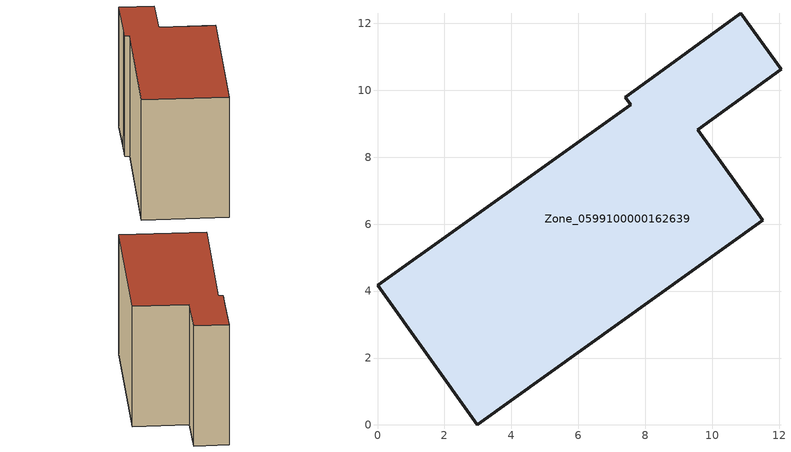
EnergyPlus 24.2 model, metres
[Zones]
Zone_0599100000162639
 floor ground (C_G): 11.51,6.12 2.98,0 0,4.17 7.57,9.56 7.4,9.79 8.38,10.49 10.85,12.31 12.06,10.63 9.57,8.82 z0
 wall outside (C_F): 12.06,10.63 10.85,12.31 8.38,10.49 7.4,9.79 7.57,9.56 0,4.17 2.98,0 11.51,6.12 9.57,8.82 12.06,10.63 z0:7.62
 roof outside (C_R): 2.98,0 11.51,6.12 9.57,8.82 12.06,10.63 10.85,12.31 8.38,10.49 7.4,9.79 7.57,9.56 0,4.17 z7.62
[BUILDING]
Pand.0599100000162639: North Axis=0; Terrain=City; Loads Convergence Tolerance Value=0.04; Temperature Convergence Tolerance Value=0.4; Solar Distribution=FullExterior; Maximum Number of Warmup Days=25; Minimum Number of Warmup Days=1
[Site:Location]
Rotterdam.The.Hague.AP_ZH_NLD Design_Conditions: Latitude=51.96; Longitude=4.45; Time Zone=1; Elevation=-4.5
[SITE:GROUNDTEMPERATURE:BUILDINGSURFACE]
18, 18, 18, 18, 18, 18, 18, 18, 18, 18, 18, 18
[MATERIAL] Thermal Absorptance=0.9; Solar Absorptance=0.7; Visible Absorptance=0.7
Name | Roughness | Thickness | Conductivity | Density | Specific Heat
G.TI.1975-1991 | MediumSmooth | 0.15 | 0.288461 | 540 | 1210
F.TI.1975-1991 | Rough | 0.3 | 0.230769 | 1920 | 840
R.TI.1975-1991 | MediumRough | 0.2 | 0.153846 | 1500 | 1000
[CONSTRUCTION]
C_G: G.TI.1975-1991
C_F: F.TI.1975-1991
C_R: R.TI.1975-1991
[ZONE]
Zone_0599100000162639: Type=1; Multiplier=1; Ceiling Height=Autocalculate; Volume=Autocalculate; Floor Area=autocalculate; Part of Total Floor Area=Yes
[ZONEINFILTRATION:DESIGNFLOWRATE]
Infil_Zone_0599100000162639: Zone or ZoneList or Space or SpaceList=Zone_0599100000162639; Schedule=AlwaysOn; Design Flow Rate Calculation Method=Flow/Area; Flow Rate per Floor Area=0.003; Constant Term Coefficient=1; Temperature Term Coefficient=0; Velocity Term Coefficient=0; Velocity Squared Term Coefficient=0
[HVACTEMPLATE:ZONE:IDEALLOADSAIRSYSTEM]
Zone_0599100000162639: Maximum Heating Supply Air Temperature=50; Minimum Cooling Supply Air Temperature=13; Maximum Heating Supply Air Humidity Ratio=0.0156; Minimum Cooling Supply Air Humidity Ratio=0.0077; Heating Limit=NoLimit; Cooling Limit=NoLimit; Dehumidification Control Type=ConstantSensibleHeatRatio; Cooling Sensible Heat Ratio=0.7; Dehumidification Setpoint=60; Humidification Control Type=None; Humidification Setpoint=30; Outdoor Air Method=None; Outdoor Air Flow Rate per Person=0.00944; Outdoor Air Flow Rate per Zone Floor Area=0; Outdoor Air Flow Rate per Zone=0; Demand Controlled Ventilation Type=None; Outdoor Air Economizer Type=NoEconomizer; Heat Recovery Type=None; Sensible Heat Recovery Effectiveness=0.7; Latent Heat Recovery Effectiveness=0.65
[ZONECONTROL:THERMOSTAT]
ThermostatControl_Zone_0599100000162639: Zone or ZoneList=Zone_0599100000162639; Control Type Schedule=DualSetpointControlType; Control 1=Thermostat_Zone_0599100000162639; Temperature Difference Between Cutout And Setpoint=0
[THERMOSTATSETPOINT:DUALSETPOINT]
Thermostat_Zone_0599100000162639: Heating Setpoint Temperature Schedule=HeatingSetpoint_Zone_0599100000162639; Cooling Setpoint Temperature Schedule=CoolingSetpoint_Zone_0599100000162639
[SCHEDULE:COMPACT]
HeatingSetpoint_Zone_0599100000162639: Through: 12/31, For: AllDays, Until: 24:00, 21
CoolingSetpoint_Zone_0599100000162639: Through: 12/31, For: AllDays, Until: 24:00, 24
DualSetpointControlType: Through: 12/31, For: AllDays, Until: 24:00, 4
AlwaysOn: Through: 12/31, For: AllDays, Until: 24:00, 1
